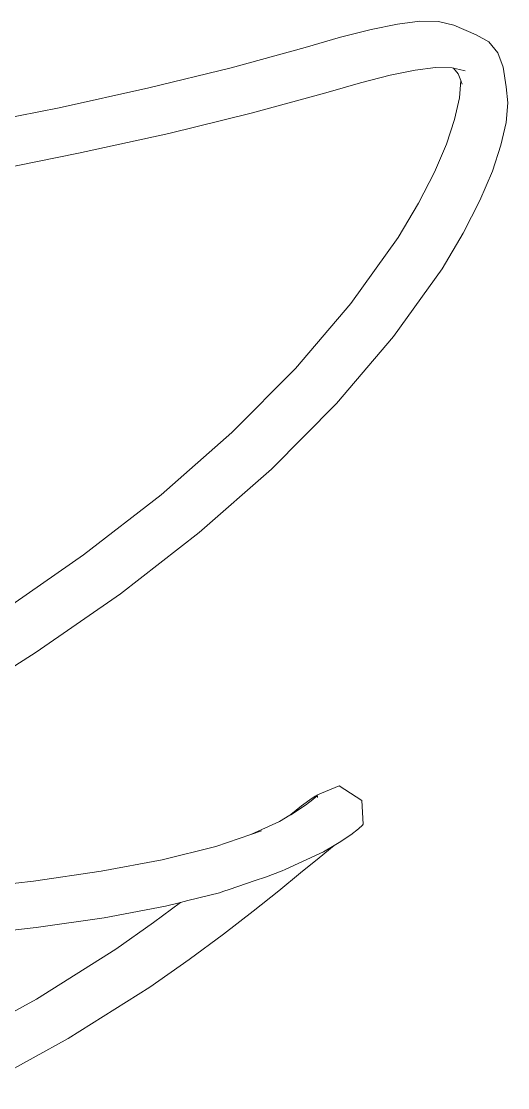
# Model space of a CAD drawing. Header units: millimetres. Extents: x 930469 to 1523124, y -120375 to 411163.
# Drawn here: x 1426945.9 to 1427039.5, y -6321.5 to -6116.3 of the extents above; entities that cross this region are included whole.
import ezdxf

# ---------------------------------------------------------------- set-up
doc = ezdxf.new("R2010")
doc.units = ezdxf.units.MM
doc.layers.add('A-NET THAY', color=8, linetype='Continuous', lineweight=0)
doc.layers.add('COT VACH', color=8, linetype='Continuous', lineweight=0)

# ---------------------------------------------------------------- blocks, each defined once
blk = doc.blocks.new('fgholol')
at = {"layer": 'A-NET THAY', "ltscale": 3}
for p, q in [((1044975.01, 32927.99), (1044980.89, 32929.5)), ((1044980.89, 32929.5), (1044985.94, 32930.54)), ((1044985.94, 32930.54), (1044990.24, 32931.06)), ((1044990.24, 32931.06), (1044993.85, 32931.01)), ((1044993.85, 32931.01), (1044996.82, 32930.34)), ((1044996.82, 32930.34), (1045001.12, 32928.46)), ((1044968.22, 32926.04), (1044975.01, 32927.99)), ((1045001.12, 32928.46), (1045003.53, 32927.09)), ((1044953.94, 32922.11), (1044968.22, 32926.04)), ((1045003.53, 32927.09), (1045005.26, 32925.01)), ((1045005.26, 32925.01), (1045006.31, 32922.22)), ((1044938.14, 32918.24), (1044953.94, 32922.11)), ((1044984.56, 32920.7), (1044989.33, 32921.68)), ((1044989.33, 32921.68), (1044993.28, 32922.16)), ((1044993.28, 32922.16), (1044996.46, 32922.11)), ((1044996.46, 32922.11), (1044996.74, 32922.05)), ((1044996.74, 32922.05), (1044997.86, 32921.8)), ((1044996.74, 32922.05), (1044997.66, 32920.95)), ((1044997.86, 32921.8), (1044998.95, 32921.56)), ((1045006.31, 32922.22), (1045006.85, 32918.47)), ((1044972.17, 32917.32), (1044978.87, 32919.24)), ((1044978.87, 32919.24), (1044984.56, 32920.7)), ((1044997.66, 32920.95), (1044998.14, 32919.66)), ((1044997.86, 32916.31), (1044998.14, 32919.66)), ((1044998.14, 32919.66), (1044998.2, 32919.51)), ((1044998.2, 32919.51), (1044998.41, 32918.95)), ((1044920.89, 32914.44), (1044938.14, 32918.24)), ((1044957.84, 32913.38), (1044972.17, 32917.32)), ((1045006.85, 32918.47), (1045007.16, 32915.35)), ((1044996.95, 32912.19), (1044997.86, 32916.31)), ((1045007.16, 32915.35), (1045006.85, 32911.59)), ((1044902.36, 32910.74), (1044920.89, 32914.44)), ((1044941.94, 32909.48), (1044957.84, 32913.38)), ((1044995.37, 32907.44), (1044996.95, 32912.19)), ((1045006.85, 32911.59), (1045005.87, 32907.21)), ((1044924.59, 32905.66), (1044941.94, 32909.48)), ((1044993.08, 32902.05), (1044995.37, 32907.44)), ((1045005.87, 32907.21), (1045004.21, 32902.2)), ((1044905.98, 32901.94), (1044924.59, 32905.66)), ((1044990, 32896.05), (1044993.08, 32902.05)), ((1045004.21, 32902.2), (1045001.81, 32896.57)), ((1045001.81, 32896.57), (1044998.62, 32890.32)), ((1044986.09, 32889.46), (1044990, 32896.05)), ((1044977.01, 32876.78), (1044986.09, 32889.46)), ((1044998.62, 32890.32), (1044994.53, 32883.42)), ((1044994.53, 32883.42), (1044985.18, 32870.39)), ((1044966.34, 32864.24), (1044977.01, 32876.78)), ((1044985.18, 32870.39), (1044974.22, 32857.51)), ((1044954.12, 32851.93), (1044966.34, 32864.24)), ((1044974.22, 32857.51), (1044961.72, 32844.91)), ((1044940.47, 32839.96), (1044954.12, 32851.93)), ((1044961.72, 32844.91), (1044947.79, 32832.69)), ((1044925.58, 32828.4), (1044940.47, 32839.96)), ((1044947.79, 32832.69), (1044932.64, 32820.92)), ((1044909.66, 32817.32), (1044925.58, 32828.4)), ((1044932.64, 32820.92), (1044916.47, 32809.69)), ((1044916.47, 32809.69), (1044903.83, 32801.63)), ((1044970.57, 32782.23), (1044974.73, 32783.98)), ((1044974.73, 32783.98), (1044979.13, 32781.17)), ((1044970.11, 32782), (1044969.09, 32781.3)), ((1044969.7, 32781.34), (1044970.12, 32781.71)), ((1044970.57, 32782.23), (1044970.11, 32782)), ((1044970.12, 32781.71), (1044970.45, 32782)), ((1044970.45, 32782), (1044970.57, 32782.23)), ((1044970.59, 32781.91), (1044970.58, 32782.06)), ((1044970.6, 32781.7), (1044970.59, 32781.91)), ((1044967.52, 32780.11), (1044965.41, 32778.43)), ((1044966.15, 32778.84), (1044967.57, 32779.79)), ((1044969.09, 32781.3), (1044967.52, 32780.11)), ((1044967.57, 32779.79), (1044968.29, 32780.27)), ((1044968.29, 32780.27), (1044969.12, 32780.9)), ((1044969.12, 32780.9), (1044969.7, 32781.34)), ((1044979.13, 32781.17), (1044979.37, 32776.62)), ((1044963.23, 32777.1), (1044965.27, 32778.32)), ((1044965.41, 32778.43), (1044965.27, 32778.32)), ((1044965.27, 32778.32), (1044965.41, 32778.4)), ((1044965.41, 32778.4), (1044966.15, 32778.84)), ((1044957.77, 32774.6), (1044963.23, 32777.1)), ((1044978.46, 32775.68), (1044976.98, 32774.56)), ((1044979.24, 32776.38), (1044978.46, 32775.68)), ((1044979.37, 32776.62), (1044979.24, 32776.38)), ((1044957.77, 32774.6), (1044951.01, 32772.32)), ((1044959.82, 32775.29), (1044957.77, 32774.6)), ((1044976.98, 32774.56), (1044974.75, 32773.07)), ((1044951.01, 32772.32), (1044940.68, 32769.73)), ((1044970.86, 32770.12), (1044973.75, 32772.47)), ((1044973.75, 32772.47), (1044971.7, 32771.25)), ((1044974.75, 32773.07), (1044973.75, 32772.47)), ((1044940.68, 32769.73), (1044928.94, 32767.53)), ((1044967.8, 32769.47), (1044964.32, 32767.87)), ((1044967.32, 32767.21), (1044970.86, 32770.12)), ((1044968.53, 32769.8), (1044967.8, 32769.47)), ((1044971.7, 32771.25), (1044968.53, 32769.8)), ((1044928.94, 32767.53), (1044915.92, 32765.66)), ((1044963.76, 32767.65), (1044960.55, 32766.39)), ((1044964.32, 32767.87), (1044963.76, 32767.65)), ((1044915.92, 32765.66), (1044901.82, 32764.04)), ((1044958.6, 32765.74), (1044953.57, 32764.04)), ((1044960.55, 32766.39), (1044958.6, 32765.74)), ((1044963.11, 32763.79), (1044967.32, 32767.21)), ((1044951.69, 32763.4), (1044945.64, 32761.89)), ((1044952.53, 32763.69), (1044951.69, 32763.4)), ((1044953.57, 32764.04), (1044952.53, 32763.69)), ((1044958.18, 32759.86), (1044963.11, 32763.79)), ((1044944.2, 32761.53), (1044939, 32757.66)), ((1044944.2, 32761.53), (1044941.3, 32760.8)), ((1044945.64, 32761.89), (1044944.2, 32761.53)), ((1044941.3, 32760.8), (1044929.5, 32758.59)), ((1044952.47, 32755.44), (1044958.18, 32759.86)), ((1044929.5, 32758.59), (1044916.46, 32756.71)), ((1044939, 32757.66), (1044931.75, 32752.55)), ((1044916.46, 32756.71), (1044902.35, 32755.1)), ((1044945.89, 32750.56), (1044952.47, 32755.44)), ((1044931.75, 32752.55), (1044916.48, 32742.95)), ((1044938.3, 32745.21), (1044945.89, 32750.56)), ((1044922.6, 32735.34), (1044938.3, 32745.21)), ((1044916.48, 32742.95), (1044899.75, 32733.76)), ((1044905.42, 32725.9), (1044922.6, 32735.34))]:
    blk.add_line(p, q, dxfattribs=at)

msp = doc.modelspace()

# ---------------------------------------------------------------- block references
at = {"layer": 'COT VACH'}
msp.add_blockref('fgholol', (382032.3, -39047.4), dxfattribs=at)

doc.saveas('drawing.dxf')
